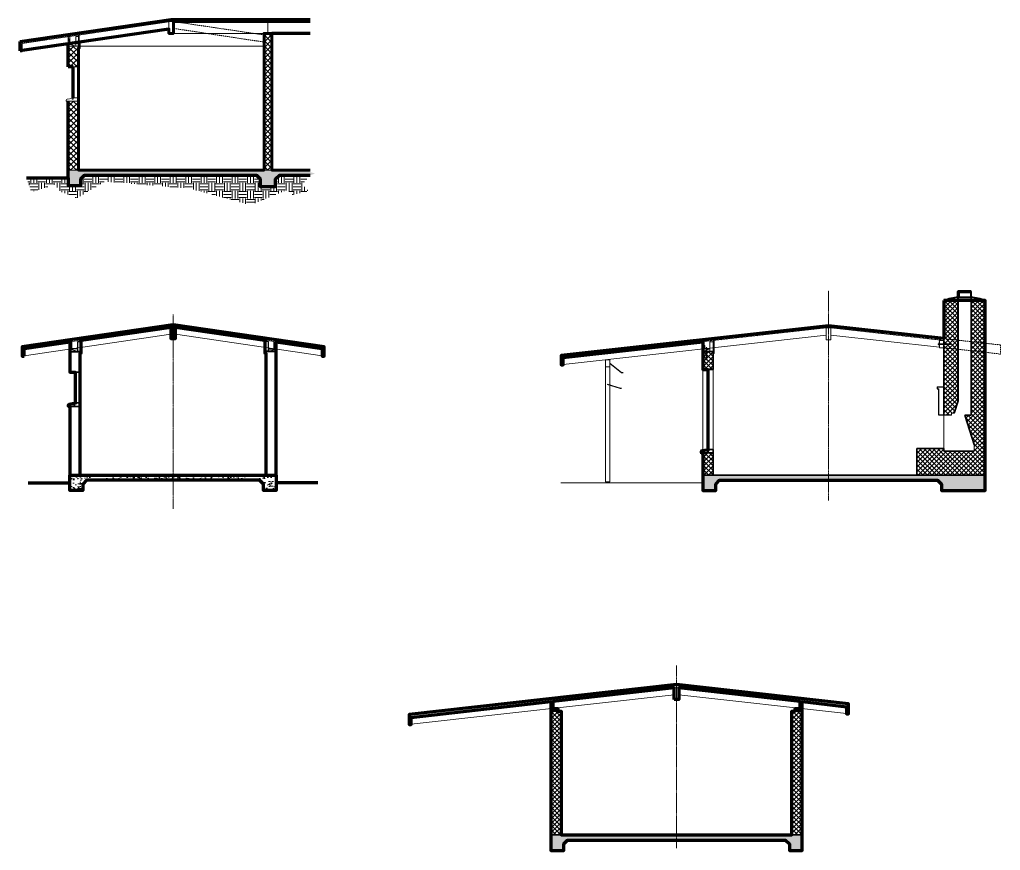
# Model space of a CAD drawing. Header units: inches. Extents: x -3905 to 10892, y 1064 to 9590.
# Drawn here: x 8626 to 9387, y 3309 to 3954 of the extents above; entities that cross this region are included whole.
import ezdxf

# ---------------------------------------------------------------- set-up
doc = ezdxf.new("R2010")
doc.units = ezdxf.units.IN
doc.header["$MEASUREMENT"] = 0
for name, pattern in [('CENTERLINE', [1.81, 0.75, -0.0625, 0.03, -0.0625, 0.75, -0.0625, 0.03, -0.0625]), ('DASH', [0.31, 0.125, -0.03, 0.125, -0.03]), ('MYHIDDEN', [0.1875, 0.125, -0.0625])]:
    doc.linetypes.add(name, pattern=pattern)
doc.layers.add('BlockWall', color=30, linetype='Continuous', lineweight=0)
doc.layers.add('SECTIONS', color=70, linetype='Continuous', lineweight=0)
doc.styles.add('DSTEXT', font='arial.ttf', dxfattribs={"oblique": 12})
doc.dimstyles.new('WeaselDims$7', dxfattribs={"dimtxt": 0.0625, "dimasz": 0.046875, "dimexe": 0.125, "dimexo": 0.125, "dimgap": 0.0625, "dimtad": 0, "dimdec": 4, "dimrnd": 0.0625, "dimzin": 0, "dimdsep": 46, "dimlunit": 4, "dimtxsty": 'DSTEXT', "dimblk": 'ARCHTICK', "dimcen": 0, "dimadec": 0, "dimazin": 0, "dimtfac": 1, "dimtdec": 4, "dimtofl": 0, "dimtmove": 1, "dimatfit": 3, "dimfxl": 1, "dimfrac": 1, "dimtolj": 1, "dimtzin": 0, "dimarcsym": 0})
pattern_1 = [(45, (7421.711, 3863.4541), (-1.0606602, 1.0606602), []), (45, (7422.7716, 3863.4541), (-1.0606602, 1.0606602), [0.75, -0.375])]
pattern_2 = [(45, (7289.9767, 4473.9722), (-1.767767, 1.767767), []), (135, (7289.9767, 4473.9722), (-1.767767, -1.767767), [])]
pattern_3 = [(45, (7289.9767, 4473.9722), (-1.767767, 1.767767), [])]
pattern_4 = [(50, (7422.21, 4142.62), (143.452, -12.55), [15, -165]), (355, (7422.2, 4142.62), (-27.75, 150.438), [12, -132]), (100.451, (7434.16, 4141.57), (115.702, 137.888), [12.748, -140.228]), (46.184, (7422.2, 4182.62), (213.448, -33.104), [22.5, -247.5]), (96.636, (7440, 4179.86), (186.932, 194.824), [19.122, -210.343]), (351.184, (7422.2, 4182.62), (186.932, 194.824), [18, -198]), (21, (7442.21, 4172.62), (119.381, -80.524), [15, -165]), (326, (7442.2, 4172.62), (48.663, 145.03), [12, -132]), (71.451, (7452.16, 4165.9), (168.044, 64.506), [12.748, -140.228]), (37.5, (7422.207, 4142.616), (2.432, 66.5788), [0, -130.4, 0, -134, 0, -132.5]), (7.5, (7422.21, 4142.616), (52.614, 78.8823), [0, -76.4, 0, -127.4, 0, -50.5]), (327.5, (7377.607, 4142.616), (106.7645, -4.511), [0, -50, 0, -156, 0, -207]), (317.5, (7357.61, 4142.62), (116.637, 20.021), [0, -65, 0, -103.6, 0, -147])]
pattern_5 = [(50, (7420.7, 4379.38), (143.452, -12.55), [15, -165]), (355, (7420.7, 4379.38), (-27.75, 150.438), [12, -132]), (100.451, (7432.66, 4378.34), (115.702, 137.888), [12.748, -140.228]), (46.184, (7420.7, 4419.38), (213.448, -33.104), [22.5, -247.5]), (96.636, (7438.49, 4416.63), (186.932, 194.824), [19.122, -210.343]), (351.184, (7420.7, 4419.38), (186.932, 194.824), [18, -198]), (21, (7440.7, 4409.38), (119.381, -80.524), [15, -165]), (326, (7440.7, 4409.38), (48.663, 145.03), [12, -132]), (71.451, (7450.65, 4402.67), (168.044, 64.506), [12.748, -140.228]), (37.5, (7420.7, 4379.385), (2.432, 66.5788), [0, -130.4, 0, -134, 0, -132.5]), (7.5, (7420.7, 4379.385), (52.614, 78.8823), [0, -76.4, 0, -127.4, 0, -50.5]), (327.5, (7376.1, 4379.385), (106.7645, -4.511), [0, -50, 0, -156, 0, -207]), (317.5, (7356.1, 4379.385), (116.637, 20.021), [0, -65, 0, -103.6, 0, -147])]

# ---------------------------------------------------------------- blocks, each defined once
blk = doc.blocks.new('*U460')
at = {"linetype": 'Continuous', "lineweight": 5}
blk.add_line((0, 0), (2.5, 1.5), dxfattribs=at)
at = {"linetype": 'Continuous', "lineweight": -2}
blk.add_lwpolyline([(0, 0), (2.5, 0), (2.5, 1.5), (0, 1.5)], close=True, dxfattribs=at)
blk = doc.blocks.new('*U454')
at = {"color": 0, "lineweight": 0}
for p, q in [((1.83, 0.2), (-1.68, 0.2)), ((-1.68, 0), (-1.68, 0.2)), ((1.83, 0), (-1.68, 0)), ((0.41, 0.53), (-0.41, 0.53)), ((-0.25, 0.85), (-0.25, -1.4)), ((0.25, 0.85), (-0.25, 0.85)), ((-0.25, -1.5), (-0.25, 0)), ((0.25, 0.85), (0.25, -1.4)), ((0.25, -1.5), (0.25, 0)), ((1.83, 0), (1.83, 0.2)), ((-0.25, -1.5), (-0.25, -8.38)), ((0.25, -1.5), (0.25, -8.38))]:
    blk.add_line(p, q, dxfattribs=at)
at = {"color": 0, "linetype": 'CENTERLINE', "lineweight": 0}
blk.add_line((0, 1.28), (0, -4.36), dxfattribs=at)
at = {"linetype": 'Continuous', "lineweight": 5}
for p, q in [((-0.75, -3.5), (-0.75, -3.5)), ((-0.25, -8.38), (0.25, -8.38)), ((-0.25, -8.38), (-0.12, -8.5)), ((-0.19, -8.44), (-0.25, -8.38)), ((-0.12, -8.5), (0.12, -8.5))]:
    blk.add_line(p, q, dxfattribs=at)
at = {"linetype": 'Continuous', "lineweight": 0}
blk.add_line((0.12, -8.5), (0.25, -8.38), dxfattribs=at)
at = {"color": 0, "lineweight": 0}
for points in [[(0.41, 0.53), (0.41, 0.2), (-0.41, 0.2), (-0.41, 0.53)], [(-0.3, 0.59), (0.3, 0.59)]]:
    blk.add_lwpolyline(points, dxfattribs=at)
for centre, radius, start, end in [((-0.3, 0.45), 0.136, 34.00448, 145.99552), ((0, 0.27), 0.317, 54.11184, 125.88816), ((0.3, 0.45), 0.136, 34.00001, 145.99999)]:
    blk.add_arc(centre, radius, start, end, dxfattribs=at)
blk = doc.blocks.new('4x6')
at = {"layer": 'BlockWall', "lineweight": 0}
blk.add_lwpolyline([(0, 0), (3.5, 0), (3.5, 5.5), (0, 5.5)], close=True, dxfattribs=at)
blk = doc.blocks.new('*U455')
at = {"color": 0, "lineweight": 0}
for p, q in [((1.83, 0.2), (-1.68, 0.2)), ((-1.68, 0), (-1.68, 0.2)), ((1.83, 0), (-1.68, 0)), ((0.41, 0.53), (-0.41, 0.53)), ((-0.25, 0.85), (-0.25, -1.4)), ((0.25, 0.85), (-0.25, 0.85)), ((-0.25, -1.5), (-0.25, 0)), ((0.25, 0.85), (0.25, -1.4)), ((0.25, -1.5), (0.25, 0)), ((1.83, 0), (1.83, 0.2)), ((-0.25, -1.5), (-0.25, -8.38)), ((0.25, -1.5), (0.25, -8.38))]:
    blk.add_line(p, q, dxfattribs=at)
at = {"color": 0, "linetype": 'CENTERLINE', "lineweight": 0}
blk.add_line((0, 1.28), (0, -4.36), dxfattribs=at)
at = {"linetype": 'Continuous', "lineweight": 5}
for p, q in [((-0.75, -3.5), (-0.75, -3.5)), ((-0.25, -8.38), (0.25, -8.38)), ((-0.25, -8.38), (-0.12, -8.5)), ((-0.19, -8.44), (-0.25, -8.38)), ((-0.12, -8.5), (0.12, -8.5))]:
    blk.add_line(p, q, dxfattribs=at)
at = {"linetype": 'Continuous', "lineweight": 0}
blk.add_line((0.12, -8.5), (0.25, -8.38), dxfattribs=at)
at = {"color": 0, "lineweight": 0}
for points in [[(0.41, 0.53), (0.41, 0.2), (-0.41, 0.2), (-0.41, 0.53)], [(-0.3, 0.59), (0.3, 0.59)]]:
    blk.add_lwpolyline(points, dxfattribs=at)
for centre, radius, start, end in [((-0.3, 0.45), 0.136, 34.00448, 145.99552), ((0, 0.27), 0.317, 54.11184, 125.88816), ((0.3, 0.45), 0.136, 34.00001, 145.99999)]:
    blk.add_arc(centre, radius, start, end, dxfattribs=at)
blk = doc.blocks.new('_ArchTick')
at = {"color": 0, "linetype": 'ByBlock', "lineweight": 0, "const_width": 0.15}
blk.add_lwpolyline([(-0.5, -0.5), (0.5, 0.5)], dxfattribs=at)

msp = doc.modelspace()

# ---------------------------------------------------------------- hatches: boundary and pattern name
at = {"layer": 'SECTIONS', "linetype": 'Continuous', "lineweight": 5}
h = msp.add_hatch(dxfattribs=at)
h.set_pattern_fill('ANSI37', color=256, scale=24)
h.paths.add_polyline_path([(8821.50062, 3943.26096), (8815.50062, 3943.26096), (8815.50062, 3837.29875), (8821.50062, 3837.29875)])
h = msp.add_hatch(dxfattribs=at)
h.set_pattern_fill('ANSI37', color=256, scale=24)
h.paths.add_polyline_path([(8671.50062, 3932.0417), (8671.50062, 3933.29875), (8663.50062, 3933.29875), (8663.50062, 3917.29875), (8667.50062, 3917.29875), (8671.50062, 3917.29875)])
h = msp.add_hatch(dxfattribs=at)
h.set_pattern_fill('ANSI37', color=256, scale=24)
h.paths.add_polyline_path([(8671.50062, 3890.65805), (8663.50062, 3890.65805), (8663.50062, 3837.29875), (8671.50062, 3837.29875)])
at = {"layer": 'SECTIONS', "lineweight": 5}
h = msp.add_hatch(dxfattribs=at)
h.set_pattern_fill('AR-CONC', color=256, scale=20)
h.set_pattern_definition(pattern_5)
h.paths.add_polyline_path([(8813.50062, 3830.39748), (8813.50062, 3825.29875), (8823.50062, 3825.29875), (8823.50062, 3831.29875), (8823.50062, 3837.29875), (8663.50062, 3837.29875), (8663.50062, 3825.29875), (8673.50062, 3825.29875), (8673.50062, 3830.39748), (8676.4019, 3833.29875), (8810.59935, 3833.29875)])
h = msp.add_hatch(dxfattribs=at)
h.set_pattern_fill('AR-CONC', color=256, scale=20)
h.set_pattern_definition(pattern_5)
h.paths.add_polyline_path([(8823.50062, 3837.29875), (8663.50062, 3837.29875), (8663.50062, 3825.29875), (8673.50062, 3825.29875), (8673.50062, 3830.39748), (8676.4019, 3833.29875), (8810.59935, 3833.29875), (8813.50062, 3830.39748), (8813.50062, 3825.29875), (8823.50062, 3825.29875), (8823.50062, 3831.29875)])
at = {"layer": 'SECTIONS', "linetype": 'Continuous', "lineweight": 5}
h = msp.add_hatch(dxfattribs=at)
h.set_pattern_fill('AR-CONC', color=256)
h.set_pattern_definition([(50, (0, 0), (7.172602, -0.6275213), [0.75, -8.25]), (355, (0, 0), (-1.3875133, 7.5219213), [0.6, -6.6]), (100.451444, (0.598, -0.052), (5.7850885, 6.8944), [0.637402, -7.011421]), (46.1842, (0, 2), (10.672413, -1.655193), [1.125, -12.375]), (96.63564, (0.889, 1.862), (9.34662, 9.741186), [0.956103, -10.517138]), (351.18416, (0, 2), (9.34662, 9.741186), [0.9, -9.9]), (21, (1, 1.5), (5.9690705, -4.026189), [0.75, -8.25]), (326, (1, 1.5), (2.4331533, 7.2515005), [0.6, -6.6]), (71.451445, (1.4974, 1.1645), (8.402224, 3.2253115), [0.637402, -7.011421]), (37.5, (0, 0), (0.12159855, 3.32893854), [0, -6.52, 0, -6.7, 0, -6.625]), (7.5, (0, 0), (2.6306954, 3.9441171), [0, -3.82, 0, -6.37, 0, -2.525]), (327.5, (-2.23, 0), (5.33822436, -0.2255487), [0, -2.5, 0, -7.8, 0, -10.35]), (317.5, (-3.23, 0), (5.8318617, 1.0010498), [0, -3.25, 0, -5.18, 0, -7.35])])
h.paths.add_polyline_path([(8827.4019, 3833.29875), (8851.33767, 3833.29875), (8855.03989, 3834.53854), (8850.3787, 3835.96017), (8851.33767, 3837.29875), (8821.50062, 3837.29875), (8815.50062, 3837.29875), (8671.50062, 3837.29875), (8663.50062, 3837.29875), (8663.50062, 3831.29875), (8663.50062, 3825.29875), (8673.50062, 3825.29875), (8673.50062, 3830.39748), (8676.4019, 3833.29875), (8809.59935, 3833.29875), (8812.50062, 3830.39748), (8812.50062, 3824.43059), (8824.50062, 3824.43059), (8824.50062, 3830.39748)])
h = msp.add_hatch(dxfattribs=at)
h.set_pattern_fill('EARTH', color=256, scale=24)
h.paths.add_polyline_path([(8812.50062, 3830.39748), (8809.59935, 3833.29875), (8676.4019, 3833.29875), (8673.50062, 3830.39748), (8673.50062, 3825.29875), (8663.50062, 3825.29875), (8663.50062, 3831.29875), (8631.1892, 3831.29875), (8635.17452, 3820.19228), (8653.61815, 3826.10969), (8656.69206, 3821.06892), (8670.36439, 3815.42147), (8682.82055, 3822.82223), (8692.04236, 3828.30132), (8757.47329, 3823.0414), (8804.89977, 3810.11075), (8833.22388, 3821.72642), (8837.61523, 3818.00065), (8850.35011, 3820.84977), (8845.30009, 3826.10969), (8851.33767, 3833.29875), (8827.4019, 3833.29875), (8824.50062, 3830.39748), (8824.50062, 3824.43059), (8812.50062, 3824.43059)])
at = {"layer": 'SECTIONS', "lineweight": 0}
h = msp.add_hatch(dxfattribs=at)
h.set_pattern_fill('ANSI37', color=256, scale=20)
h.set_pattern_definition(pattern_2)
h.paths.add_polyline_path([(9374.84034, 3736.15525), (9363.84034, 3736.15525), (9363.84034, 3647.08608), (9359.08004, 3647.08608), (9366.23985, 3624.42252), (9366.23985, 3619.12277), (9342.84034, 3619.12277), (9342.84034, 3621.12277), (9321.84034, 3621.12277), (9321.84034, 3600.53025), (9374.84034, 3600.53025)])
h = msp.add_hatch(dxfattribs=at)
h.set_pattern_fill('ANSI37', color=256, scale=20)
h.set_pattern_definition(pattern_2)
h.paths.add_polyline_path([(9353.84034, 3736.15525), (9342.84034, 3736.15525), (9342.84034, 3702.42636), (9347.71534, 3702.42636), (9347.84034, 3702.30136), (9347.84034, 3702.05136), (9347.71534, 3701.92636), (9342.84034, 3701.92636), (9342.84034, 3647.12277), (9348.65655, 3647.12277), (9348.65655, 3648.68006), (9350.84034, 3648.65525), (9353.84034, 3658.18477)])
h = msp.add_hatch(dxfattribs=at)
h.set_pattern_fill('ANSI31', color=256, scale=20)
h.set_pattern_definition(pattern_3)
h.paths.add_polyline_path([(9251.59034, 3714.79001), (9251.59034, 3714.75561), (9253.34034, 3714.75561), (9253.34034, 3716.49541), (9046.01779, 3693.27235), (9046.01779, 3691.76297)])
h = msp.add_hatch(dxfattribs=at)
h.set_pattern_fill('ANSI31', color=256, scale=20)
h.set_pattern_definition(pattern_3)
h.paths.add_polyline_path([(9253.34034, 3716.49541), (9253.34034, 3714.75561), (9255.09034, 3714.79001), (9342.84034, 3704.96076), (9342.84034, 3706.47014)])
h = msp.add_hatch(dxfattribs=at)
h.set_pattern_fill('ANSI37', color=256, scale=20)
h.set_pattern_definition(pattern_2)
h.paths.add_polyline_path([(9163.84034, 3696.53025), (9159.02737, 3696.53025), (9159.02737, 3690.53025, -1), (9158.52737, 3690.53025), (9158.52737, 3696.53025), (9155.84034, 3696.53025), (9155.84034, 3682.53025), (9163.84034, 3682.53025)])
h = msp.add_hatch(dxfattribs=at)
h.set_pattern_fill('ANSI37', color=256, scale=20)
h.set_pattern_definition(pattern_2)
h.paths.add_polyline_path([(9163.84034, 3617.88955), (9155.84034, 3617.88955), (9155.84034, 3604.40525, -0.304705651), (9155.84034, 3604.03025), (9155.84034, 3600.53025), (9163.84034, 3600.53025), (9163.84034, 3604.03025, -0.304705651), (9163.84034, 3604.40525)])
h = msp.add_hatch(dxfattribs=at)
h.set_pattern_fill('AR-CONC', color=256, scale=20)
h.set_pattern_definition(pattern_4)
h.paths.add_polyline_path([(8815.006, 3593.62898), (8815.006, 3588.53025), (8825.006, 3588.53025), (8825.006, 3594.53025), (8825.006, 3600.53025), (8665.006, 3600.53025), (8665.006, 3588.53025), (8675.006, 3588.53025), (8675.006, 3593.62898), (8677.90727, 3596.53025), (8812.10473, 3596.53025)])
h = msp.add_hatch(dxfattribs=at)
h.set_pattern_fill('AR-CONC', color=256, scale=20)
h.set_pattern_definition(pattern_4)
h.paths.add_polyline_path([(8825.006, 3600.53025), (8665.006, 3600.53025), (8665.006, 3588.53025), (8675.006, 3588.53025), (8675.006, 3593.62898), (8677.90727, 3596.53025), (8812.10473, 3596.53025), (8815.006, 3593.62898), (8815.006, 3588.53025), (8825.006, 3588.53025), (8825.006, 3594.53025)])
h = msp.add_hatch(dxfattribs=at)
h.set_pattern_fill('AR-CONC', color=256, scale=20)
h.set_pattern_definition(pattern_4)
h.paths.add_polyline_path([(8675.006, 3593.62898), (8675.006, 3588.53025), (8665.006, 3588.53025), (8665.006, 3594.53025), (8665.006, 3600.53025), (8825.006, 3600.53025), (8825.006, 3588.53025), (8815.006, 3588.53025), (8815.006, 3593.62898), (8812.10473, 3596.53025), (8677.90727, 3596.53025)])
h = msp.add_hatch(dxfattribs=at)
h.set_pattern_fill('AR-CONC', color=256, scale=20)
h.set_pattern_definition(pattern_4)
h.paths.add_polyline_path([(8665.006, 3600.53025), (8825.006, 3600.53025), (8825.006, 3588.53025), (8815.006, 3588.53025), (8815.006, 3593.62898), (8812.10473, 3596.53025), (8677.90727, 3596.53025), (8675.006, 3593.62898), (8675.006, 3588.53025), (8665.006, 3588.53025), (8665.006, 3594.53025)])
h = msp.add_hatch(dxfattribs=at)
h.set_pattern_fill('AR-CONC', color=256)
h.set_pattern_definition([(50, (6418.0306, 4142.616), (7.172602, -0.627521), [0.75, -8.25]), (355, (6418.0306, 4142.616), (-1.387513, 7.521921), [0.6, -6.6]), (100.45144, (6418.628, 4142.564), (5.785088, 6.8944), [0.637402, -7.011421]), (46.1842, (6418.031, 4144.616), (10.672413, -1.655193), [1.125, -12.375]), (96.63564, (6418.92, 4144.478), (9.34662, 9.741186), [0.956103, -10.51714]), (351.18416, (6418.031, 4144.616), (9.34662, 9.741186), [0.9, -9.9]), (21, (6419.0306, 4144.116), (5.96907, -4.026189), [0.75, -8.25]), (326, (6419.0306, 4144.116), (2.433153, 7.2515), [0.6, -6.6]), (71.45144, (6419.528, 4143.781), (8.402224, 3.225312), [0.637402, -7.011421]), (37.5, (6418.0306, 4142.6162), (0.1215986, 3.3289385), [0, -6.52, 0, -6.7, 0, -6.625]), (7.5, (6418.0306, 4142.6162), (2.6306954, 3.944117), [0, -3.82, 0, -6.37, 0, -2.525]), (327.5, (6415.8006, 4142.6162), (5.3382244, -0.2255487), [0, -2.5, 0, -7.8, 0, -10.35]), (317.5, (6414.8006, 4142.616), (5.831862, 1.00105), [0, -3.25, 0, -5.18, 0, -7.35])])
h.paths.add_polyline_path([(8745.006, 3600.53025), (8665.006, 3600.53025), (8665.006, 3588.53025), (8675.006, 3588.53025), (8675.006, 3593.62898), (8677.90727, 3596.53025), (8745.006, 3596.53025)])
h.paths.add_polyline_path([(8825.006, 3600.53025), (8745.006, 3600.53025), (8745.006, 3596.53025), (8812.10473, 3596.53025), (8815.006, 3593.62898), (8815.006, 3588.53025), (8825.006, 3588.53025)])
h = msp.add_hatch(dxfattribs=at)
h.set_pattern_fill('AR-CONC', color=256)
h.set_pattern_definition([(50, (7289.977, 4473.972), (7.172602, -0.627521), [0.75, -8.25]), (355, (7289.977, 4473.972), (-1.387513, 7.521921), [0.6, -6.6]), (100.45144, (7290.5744, 4473.92), (5.785088, 6.8944), [0.637402, -7.01142]), (46.1842, (7289.977, 4475.972), (10.672413, -1.655193), [1.125, -12.375]), (96.63564, (7290.866, 4475.834), (9.34662, 9.741186), [0.956103, -10.51714]), (351.18416, (7289.977, 4475.972), (9.34662, 9.741186), [0.9, -9.9]), (21, (7290.977, 4475.472), (5.96907, -4.026189), [0.75, -8.25]), (326, (7290.977, 4475.472), (2.433153, 7.2515), [0.6, -6.6]), (71.45144, (7291.474, 4475.137), (8.402224, 3.225312), [0.637402, -7.01142]), (37.5, (7289.9767, 4473.9722), (0.1215986, 3.3289385), [0, -6.52, 0, -6.7, 0, -6.625]), (7.5, (7289.9767, 4473.9722), (2.6306954, 3.944117), [0, -3.82, 0, -6.37, 0, -2.525]), (327.5, (7287.7467, 4473.9722), (5.3382244, -0.2255487), [0, -2.5, 0, -7.8, 0, -10.35]), (317.5, (7286.7467, 4473.972), (5.831862, 1.00105), [0, -3.25, 0, -5.18, 0, -7.35])])
h.paths.add_polyline_path([(9253.34034, 3600.53025), (9155.84034, 3600.53025), (9155.84034, 3600.03025), (9155.84034, 3588.53025), (9165.84034, 3588.53025), (9165.84034, 3593.62898), (9168.74161, 3596.53025), (9253.34034, 3596.53025)])
h.paths.add_polyline_path([(9374.84034, 3600.53025), (9253.34034, 3600.53025), (9253.34034, 3596.53025), (9337.93907, 3596.53025), (9340.84034, 3593.62898), (9340.84034, 3588.53025), (9374.84034, 3588.53025)])
h = msp.add_hatch(dxfattribs=at)
h.set_pattern_fill('ANSI33', color=256, scale=6)
h.set_pattern_definition(pattern_1)
h.paths.add_polyline_path([(9133.68531, 3435.62794), (9133.68531, 3435.59355), (9135.43531, 3435.59355), (9135.43531, 3437.33335), (8928.11276, 3414.11028), (8928.11276, 3412.6009)])
h = msp.add_hatch(dxfattribs=at)
h.set_pattern_fill('ANSI33', color=256, scale=6)
h.set_pattern_definition(pattern_1)
h.paths.add_polyline_path([(9135.43531, 3437.33335), (9135.43531, 3435.59355), (9137.18531, 3435.59355), (9224.93531, 3425.78725), (9224.93531, 3427.30808)])
h.paths.add_polyline_path([(9224.93531, 3427.30808), (9224.93531, 3425.78725), (9268.71157, 3420.89514), (9268.71157, 3422.40452)])
h = msp.add_hatch(dxfattribs=at)
h.set_pattern_fill('ANSI37', color=256, scale=20)
h.set_pattern_definition([(45, (7421.711, 3863.4541), (-1.767767, 1.767767), []), (135, (7421.711, 3863.4541), (-1.767767, -1.767767), [])])
h.paths.add_polyline_path([(9045.93531, 3417.36819), (9037.93531, 3417.36819), (9037.93531, 3321.36819), (9045.93531, 3321.36819)])
h.paths.add_polyline_path([(9232.93531, 3417.36819), (9227.43531, 3417.36819), (9224.93531, 3417.36819), (9224.93531, 3321.36819), (9232.93531, 3321.36819)])
h = msp.add_hatch(dxfattribs=at)
h.set_pattern_fill('AR-CONC', color=256)
h.set_pattern_definition([(50, (7421.711, 3863.454), (7.172602, -0.627521), [0.75, -8.25]), (355, (7421.711, 3863.454), (-1.387513, 7.52192), [0.6, -6.6]), (100.45144, (7422.3086, 3863.402), (5.785088, 6.8944), [0.637402, -7.01142]), (46.1842, (7421.711, 3865.454), (10.672413, -1.655193), [1.125, -12.375]), (96.63564, (7422.6, 3865.316), (9.34662, 9.741186), [0.956103, -10.51714]), (351.18416, (7421.711, 3865.454), (9.34662, 9.741186), [0.9, -9.9]), (21, (7422.711, 3864.954), (5.96907, -4.026189), [0.75, -8.25]), (326, (7422.711, 3864.954), (2.433153, 7.2515), [0.6, -6.6]), (71.45144, (7423.2084, 3864.6186), (8.402224, 3.225312), [0.637402, -7.01142]), (37.5, (7421.711, 3863.4541), (0.1215986, 3.3289385), [0, -6.52, 0, -6.7, 0, -6.625]), (7.5, (7421.711, 3863.454), (2.6306954, 3.944117), [0, -3.82, 0, -6.37, 0, -2.525]), (327.5, (7419.481, 3863.454), (5.3382244, -0.2255487), [0, -2.5, 0, -7.8, 0, -10.35]), (317.5, (7418.481, 3863.454), (5.831862, 1.00105), [0, -3.25, 0, -5.18, 0, -7.35])])
h.paths.add_polyline_path([(9232.93531, 3321.36819), (9037.93531, 3321.36819), (9037.93531, 3309.36819), (9047.93531, 3309.36819), (9047.93531, 3314.46692), (9050.83658, 3317.36819), (9220.03404, 3317.36819), (9222.93531, 3314.46692), (9222.93531, 3309.36819), (9232.93531, 3309.36819)])

# ---------------------------------------------------------------- linework, layer by layer
at = {"layer": 'SECTIONS', "linetype": 'Continuous', "lineweight": 70}
for p, q in [((8626.35115, 3936.90318), (8743.39106, 3954.01096)), ((8743.39106, 3954.01096), (8851.33767, 3954.01096)), ((8626.40619, 3929.65328), (8626.35115, 3936.90318)), ((8663.50062, 3935.20287), (8627.90619, 3929.97534)), ((8663.50062, 3917.29875), (8663.50062, 3935.20287)), ((8667.50062, 3917.29875), (8663.50062, 3917.29875)), ((8667.50062, 3893.29875), (8667.50062, 3917.29875))]:
    msp.add_line(p, q, dxfattribs=at)
at = {"layer": 'SECTIONS', "lineweight": 5}
for p, q in [((8743.39106, 3954.01096), (8627.68824, 3937.01842)), ((8743.50062, 3952.51096), (8627.90619, 3935.53434)), ((8851.33767, 3954.01096), (8743.39106, 3954.01096)), ((8743.50062, 3952.51096), (8743.39106, 3954.01096)), ((8745.25062, 3952.51096), (8743.50062, 3952.51096)), ((8663.50062, 3940.79875), (8665.00062, 3935.29875)), ((8815.50062, 3943.26096), (8815.50062, 3837.29875)), ((8815.50062, 3943.26096), (8821.50062, 3943.26096)), ((8815.50062, 3943.26096), (8821.50062, 3943.26096)), ((8821.50062, 3943.26096), (8821.50062, 3837.29875)), ((8627.90619, 3929.97167), (8627.90619, 3935.53434)), ((8663.50062, 3935.29875), (8669.50062, 3933.29875)), ((8663.50062, 3933.29875), (8663.50062, 3917.29875)), ((8663.50062, 3933.29875), (8671.50062, 3933.29875)), ((8671.50062, 3933.29875), (8671.50062, 3917.29875)), ((8663.50062, 3917.29875), (8671.50062, 3917.29875)), ((8667.50062, 3917.29875), (8667.50062, 3893.29875)), ((8671.50062, 3917.29875), (8671.50062, 3893.29875)), ((8663.50062, 3890.65805), (8663.50062, 3837.29875)), ((8671.50062, 3893.04875), (8671.50062, 3837.29875)), ((8663.50062, 3837.29875), (8663.50062, 3825.29875)), ((8631.1892, 3831.29875), (8663.50062, 3831.29875)), ((8673.50062, 3830.39748), (8676.4019, 3833.29875)), ((8673.50062, 3825.29875), (8673.50062, 3830.39748)), ((8676.4019, 3833.29875), (8809.59935, 3833.29875)), ((8812.50062, 3830.39748), (8809.59935, 3833.29875)), ((8812.50062, 3824.43059), (8812.50062, 3830.39748)), ((8824.50062, 3830.39748), (8827.4019, 3833.29875)), ((8824.50062, 3824.43059), (8824.50062, 3830.39748)), ((8827.4019, 3833.29875), (8851.33767, 3833.29875)), ((8663.50062, 3825.29875), (8673.50062, 3825.29875)), ((8812.50062, 3824.43059), (8824.50062, 3824.43059))]:
    msp.add_line(p, q, dxfattribs=at)
at = {"layer": 'SECTIONS', "linetype": 'MYHIDDEN', "lineweight": 5}
for p, q in [((8745.25062, 3952.51096), (8815.50062, 3942.10964)), ((8745.21187, 3947.21217), (8815.50062, 3936.57133))]:
    msp.add_line(p, q, dxfattribs=at)
at = {"layer": 'SECTIONS', "lineweight": 70}
for p, q in [((8741.75062, 3946.69495), (8627.90619, 3929.97534)), ((8632.69457, 3594.53025), (8665.006, 3594.53025)), ((8857.31743, 3594.53025), (8825.006, 3594.53025))]:
    msp.add_line(p, q, dxfattribs=at)
at = {"layer": 'SECTIONS', "linetype": 'Continuous', "lineweight": 90}
for p, q in [((8851.33767, 3943.26096), (8821.50062, 3943.26096)), ((8627.90619, 3929.65328), (8626.40619, 3929.65328)), ((8627.90619, 3929.97534), (8627.90619, 3929.65328))]:
    msp.add_line(p, q, dxfattribs=at)
at = {"layer": 'SECTIONS', "linetype": 'Continuous', "lineweight": 5}
for p, q in [((8670.50062, 3933.29875), (8815.50062, 3933.29875)), ((8671.50062, 3837.29875), (8663.50062, 3837.29875))]:
    msp.add_line(p, q, dxfattribs=at)
at = {"layer": 'SECTIONS', "linetype": 'Continuous', "lineweight": 9}
msp.add_line((8815.50062, 3837.29875), (8821.50062, 3837.29875), dxfattribs=at)
at = {"layer": 'SECTIONS', "linetype": 'CENTERLINE', "lineweight": 0}
for p, q in [((9253.34034, 3580.93882), (9253.34034, 3743.84414)), ((8745.006, 3725.30856), (8745.006, 3574.44405)), ((9135.43531, 3311.11537), (9135.43531, 3452.94961))]:
    msp.add_line(p, q, dxfattribs=at)
at = {"layer": 'SECTIONS', "lineweight": 35}
for p, q in [((9342.84034, 3647.12277), (9342.84034, 3736.15525)), ((9363.84034, 3647.08608), (9363.84034, 3738.71627)), ((9374.84034, 3736.15525), (9374.84034, 3600.53025)), ((8744.89644, 3717.24246), (8629.19361, 3700.24992)), ((8745.11556, 3717.24246), (8860.81839, 3700.24992)), ((8665.006, 3696.53025), (8665.006, 3680.53025)), ((8673.006, 3696.53025), (8673.006, 3680.53025)), ((8817.006, 3696.53025), (8817.006, 3680.53025)), ((8825.006, 3696.53025), (8825.006, 3680.53025)), ((8665.006, 3680.53025), (8673.006, 3680.53025)), ((8817.006, 3680.53025), (8817.006, 3600.53025)), ((8825.006, 3680.53025), (8825.006, 3600.53025)), ((8665.006, 3653.88955), (8665.006, 3600.53025)), ((8673.006, 3656.28025), (8673.006, 3600.53025)), ((9350.84034, 3648.65525), (9353.84034, 3658.18477)), ((9366.23985, 3624.42252), (9359.08004, 3647.08608)), ((9359.08004, 3647.08608), (9363.84034, 3647.08608)), ((9342.84034, 3621.12277), (9321.84034, 3621.12277)), ((9321.84034, 3621.12277), (9321.84034, 3600.53025)), ((9342.84034, 3619.12277), (9342.84034, 3621.12277)), ((9342.84034, 3619.12277), (9366.23985, 3619.12277)), ((8665.006, 3600.53025), (8745.006, 3600.53025)), ((8825.006, 3600.53025), (8745.006, 3600.53025)), ((9374.84034, 3600.53025), (9155.84034, 3600.53025)), ((9155.84034, 3600.53025), (9155.84034, 3588.53025)), ((9374.84034, 3600.53025), (9374.84034, 3588.53025)), ((9165.84034, 3593.62898), (9168.74161, 3596.53025)), ((9165.84034, 3588.53025), (9165.84034, 3593.62898)), ((9337.93907, 3596.53025), (9168.74161, 3596.53025)), ((9340.84034, 3593.62898), (9337.93907, 3596.53025)), ((9340.84034, 3588.53025), (9340.84034, 3593.62898)), ((9155.84034, 3588.53025), (9165.84034, 3588.53025)), ((9374.84034, 3588.53025), (9340.84034, 3588.53025)), ((9045.93531, 3417.36819), (9037.93531, 3417.36819)), ((9224.93531, 3321.36819), (9224.93531, 3417.36819)), ((9224.93531, 3417.36819), (9232.93531, 3417.36819)), ((9232.93531, 3321.36819), (9232.93531, 3417.36819)), ((9232.93531, 3321.36819), (9037.93531, 3321.36819)), ((9037.93531, 3321.36819), (9037.93531, 3309.36819)), ((9047.93531, 3314.46692), (9050.83658, 3317.36819)), ((9220.03404, 3317.36819), (9050.83658, 3317.36819)), ((9222.93531, 3314.46692), (9220.03404, 3317.36819)), ((9232.93531, 3321.36819), (9232.93531, 3309.36819)), ((9037.93531, 3309.36819), (9047.93531, 3309.36819)), ((9047.93531, 3309.36819), (9047.93531, 3314.46692)), ((9222.93531, 3309.36819), (9222.93531, 3314.46692)), ((9232.93531, 3309.36819), (9222.93531, 3309.36819))]:
    msp.add_line(p, q, dxfattribs=at)
at = {"layer": 'SECTIONS', "lineweight": 40}
for p, q in [((9342.84034, 3736.15525), (9374.84034, 3736.15525)), ((9353.84034, 3658.18477), (9353.84034, 3738.71627)), ((8665.006, 3696.53025), (8673.006, 3696.53025)), ((8825.006, 3696.53025), (8817.006, 3696.53025)), ((9135.35182, 3438.07869), (8928.02928, 3414.85562)), ((9135.5188, 3438.07869), (9268.79505, 3423.14986))]:
    msp.add_line(p, q, dxfattribs=at)
at = {"layer": 'SECTIONS', "lineweight": 0}
for p, q in [((8745.006, 3715.74246), (8629.41157, 3698.76584)), ((8745.006, 3715.74246), (8744.89644, 3717.24246)), ((8745.006, 3715.74246), (8745.11556, 3717.24246)), ((8746.756, 3715.74246), (8745.006, 3715.74246)), ((8745.006, 3715.74246), (8860.60043, 3698.76584)), ((9253.34034, 3716.49541), (9046.01779, 3693.27235)), ((9251.59034, 3714.79001), (9046.01779, 3691.76297)), ((9251.59034, 3714.75561), (9251.59034, 3709.25561)), ((9251.59034, 3714.75561), (9251.59034, 3714.75561)), ((9253.34034, 3716.49541), (9342.84034, 3706.47014)), ((9255.09034, 3714.79001), (9342.84034, 3704.96076)), ((9342.84034, 3696.53025), (9342.84034, 3712.26905)), ((8743.256, 3709.92645), (8629.41157, 3693.20684)), ((8746.756, 3709.92645), (8860.60043, 3693.20684)), ((9251.59034, 3709.25561), (9047.51779, 3686.39659)), ((9255.09034, 3709.25561), (9339.34034, 3699.81841)), ((9339.34034, 3704.92636), (9339.34034, 3705.35281)), ((9342.84034, 3706.47014), (9342.84034, 3704.96076)), ((8629.41157, 3693.20317), (8629.41157, 3698.76584)), ((8665.006, 3704.03025), (8666.506, 3698.53025)), ((8665.006, 3698.53025), (8671.006, 3696.53025)), ((8825.006, 3698.53025), (8819.006, 3696.53025)), ((8825.006, 3704.03025), (8823.506, 3698.53025)), ((8860.60043, 3693.20317), (8860.60043, 3698.76584)), ((9155.84034, 3696.53025), (9161.34034, 3698.53025)), ((9046.01779, 3691.76297), (9046.01779, 3693.27235)), ((9047.51779, 3686.39659), (9047.51779, 3691.93099)), ((9155.84034, 3696.53025), (9163.84034, 3696.53025)), ((9157.34034, 3696.53025), (9155.84034, 3696.53025)), ((9163.84034, 3696.53025), (9162.34034, 3696.53025)), ((9162.34034, 3696.53025), (9163.84034, 3696.53025)), ((9080.34034, 3684.57318), (9080.34034, 3595.34761)), ((9083.84034, 3684.57318), (9083.84034, 3595.34761)), ((9155.84034, 3682.53025), (9155.84034, 3619.53412)), ((9157.34034, 3682.53025), (9162.34034, 3682.53025)), ((9159.84034, 3682.53025), (9159.84034, 3620.53025)), ((9163.84034, 3682.53025), (9163.76712, 3620.45703)), ((8669.006, 3680.53025), (8669.006, 3656.53025)), ((8673.006, 3680.53025), (8673.006, 3656.53025)), ((9342.84034, 3647.12277), (9342.84034, 3621.12277)), ((9348.65655, 3648.68006), (9348.65655, 3647.12277)), ((9350.84034, 3648.65525), (9348.65655, 3648.68006)), ((9366.23985, 3619.12277), (9366.23985, 3624.42252)), ((9155.84034, 3604.03025), (9155.84034, 3600.03025)), ((9155.84034, 3600.53025), (9155.84034, 3594.53025)), ((9155.84034, 3600.53025), (9157.34034, 3600.53025)), ((9157.34034, 3600.53025), (9155.84034, 3600.53025)), ((9162.34034, 3600.53025), (9163.84034, 3600.53025)), ((9162.34034, 3600.53025), (9163.84034, 3600.53025)), ((9163.84034, 3600.53025), (9162.34034, 3600.53025)), ((9163.84034, 3600.53025), (9163.84034, 3604.03025)), ((9155.84034, 3594.53025), (9045.71298, 3594.53025)), ((9083.84034, 3595.34761), (9080.34034, 3595.34761)), ((9135.43531, 3437.33335), (8928.11276, 3414.11028)), ((9133.68531, 3435.62794), (8928.11276, 3412.6009)), ((9133.68531, 3435.59355), (9133.68531, 3430.09355)), ((9133.68531, 3435.59355), (9133.68531, 3435.59355)), ((9135.43531, 3437.33335), (9268.71157, 3422.40452)), ((9137.18531, 3435.59355), (9268.71157, 3420.89514)), ((9133.68531, 3430.09355), (8929.61276, 3407.23453)), ((9037.93531, 3419.36819), (9039.43531, 3424.86819)), ((9137.18531, 3430.09355), (9267.21157, 3415.52876)), ((9232.93531, 3419.36819), (9231.43531, 3424.86819)), ((9037.93531, 3417.36819), (9043.43531, 3419.36819)), ((9037.93531, 3419.36819), (9043.43531, 3417.36819)), ((9037.93531, 3417.36819), (9045.93531, 3417.36819)), ((9232.93531, 3419.36819), (9227.43531, 3417.36819)), ((9267.21157, 3415.52876), (9267.21157, 3421.06316)), ((9268.71157, 3415.36074), (9268.71157, 3422.40452)), ((8928.11276, 3412.6009), (8928.11276, 3414.11028)), ((8929.61276, 3407.23453), (8929.61276, 3412.76892))]:
    msp.add_line(p, q, dxfattribs=at)
at = {"layer": 'SECTIONS', "lineweight": 30}
for p, q in [((9337.59366, 3669.12277), (9342.84034, 3669.12277)), ((9337.59366, 3669.12277), (9337.59366, 3667.62277)), ((9337.59366, 3667.62277), (9338.84034, 3667.62277)), ((9338.84034, 3647.12277), (9338.84034, 3667.62277)), ((9348.65655, 3647.12277), (9338.84034, 3647.12277)), ((9037.93531, 3419.36819), (9043.43531, 3419.36819)), ((9037.93531, 3417.36819), (9037.93531, 3419.36819)), ((9043.43531, 3417.36819), (9037.93531, 3417.36819)), ((9043.43531, 3419.36819), (9043.43531, 3417.36819)), ((9232.93531, 3419.36819), (9227.43531, 3419.36819)), ((9227.43531, 3419.36819), (9227.43531, 3417.36819)), ((9227.43531, 3417.36819), (9232.93531, 3417.36819)), ((9232.93531, 3417.36819), (9232.93531, 3419.36819))]:
    msp.add_line(p, q, dxfattribs=at)
at = {"layer": 'SECTIONS', "lineweight": 50}
for p, q in [((8665.006, 3600.53025), (8665.006, 3588.53025)), ((8665.006, 3600.53025), (8745.006, 3600.53025)), ((8825.006, 3600.53025), (8745.006, 3600.53025)), ((8825.006, 3600.53025), (8825.006, 3588.53025)), ((8675.006, 3593.62898), (8677.90727, 3596.53025)), ((8675.006, 3588.53025), (8675.006, 3593.62898)), ((8677.90727, 3596.53025), (8745.006, 3596.53025)), ((8812.10473, 3596.53025), (8745.006, 3596.53025)), ((8815.006, 3593.62898), (8812.10473, 3596.53025)), ((8815.006, 3588.53025), (8815.006, 3593.62898)), ((8665.006, 3588.53025), (8675.006, 3588.53025)), ((8825.006, 3588.53025), (8815.006, 3588.53025))]:
    msp.add_line(p, q, dxfattribs=at)
at = {"layer": 'SECTIONS', "linetype": 'Continuous', "lineweight": 60}
msp.add_lwpolyline([(8851.33767, 3952.51096), (8745.25062, 3952.51096), (8745.25062, 3943.26096), (8741.75062, 3943.26096), (8741.75062, 3946.69495), (8672.25062, 3936.48792), (8672.25062, 3932.0417), (8671.50062, 3932.0417), (8671.50062, 3837.29875), (8815.50062, 3837.29875), (8815.50062, 3943.26096), (8821.50062, 3943.26096), (8821.50062, 3837.29875), (8851.33767, 3837.29875)], dxfattribs=at)
at = {"layer": 'SECTIONS', "lineweight": 5}
for points in [[(8741.75062, 3943.26096), (8745.25062, 3943.26096), (8745.25062, 3952.51096), (8741.75062, 3952.51096)], [(8818.50062, 3943.26096), (8745.25062, 3943.26096), (8745.25062, 3952.51096), (8818.50062, 3952.51096)], [(8663.50062, 3935.29875), (8665.00062, 3935.29875), (8665.00062, 3940.79875), (8663.50062, 3940.79875)], [(8671.50062, 3933.29875), (8669.50062, 3933.29875), (8669.50062, 3940.95437), (8671.50062, 3940.95437)], [(8671.50062, 3932.0417), (8672.25062, 3932.0417), (8672.25062, 3942.0417), (8671.50062, 3942.0417)], [(8626.40619, 3929.65328), (8627.90619, 3929.65328), (8627.90619, 3935.15328), (8626.40619, 3935.15328)], [(8663.50062, 3933.29875), (8669.50062, 3933.29875), (8669.50062, 3935.29875), (8663.50062, 3935.29875)]]:
    msp.add_lwpolyline(points, close=True, dxfattribs=at)
for points in [[(8851.33767, 3952.51096), (8818.50062, 3952.51096), (8818.50062, 3943.26096), (8851.33767, 3943.26096)], [(8628.32862, 3937.20254), (8626.35115, 3936.90318), (8626.2024, 3934.59725), (8625.95703, 3934.2883)], [(8626.40619, 3936.82435), (8626.40619, 3935.30726), (8632.66173, 3936.25427)], [(8632.97346, 3936.30146), (8637.72899, 3937.02139)], [(8638.04072, 3937.06858), (8642.79626, 3937.78851)], [(8643.10798, 3937.8357), (8647.86352, 3938.55563)]]:
    msp.add_lwpolyline(points, dxfattribs=at)
at = {"layer": 'SECTIONS', "linetype": 'Continuous', "lineweight": 70}
for points in [[(8631.1892, 3831.29875), (8663.50062, 3831.29875), (8663.50062, 3890.65805)], [(8663.50062, 3831.29875), (8663.50062, 3825.29875), (8673.50062, 3825.29875), (8673.50062, 3830.39748), (8676.4019, 3833.29875), (8809.59935, 3833.29875), (8812.50062, 3830.39748), (8812.50062, 3824.43059), (8824.50062, 3824.43059), (8824.50062, 3830.39748), (8827.4019, 3833.29875), (8851.33767, 3833.29875)]]:
    msp.add_lwpolyline(points, dxfattribs=at)
at = {"layer": 'SECTIONS', "lineweight": 5}
msp.add_lwpolyline([(8667.50062, 3893.29875), (8671.25062, 3893.29875, -0.414213562), (8671.50062, 3893.04875), (8671.50062, 3890.65805), (8662.42908, 3890.65805, -0.414213562), (8662.17908, 3890.90805), (8662.17908, 3891.45278, -0.370233628), (8662.81518, 3892.19408), (8666.75062, 3892.79875), (8666.75062, 3892.29875), (8667.50062, 3892.29875)], format="xyb", close=True, dxfattribs=at)
at = {"layer": 'SECTIONS', "lineweight": 40}
msp.add_lwpolyline([(9353.84034, 3738.71627), (9363.84034, 3738.71627), (9363.84034, 3742.71627), (9353.84034, 3742.71627)], close=True, dxfattribs=at)
at = {"layer": 'SECTIONS', "lineweight": 70}
for points in [[(9363.84034, 3742.71627), (9353.84034, 3742.71627), (9353.84034, 3738.71627, -1.168391609)], [(9159.09034, 3619.53025), (9159.09034, 3620.03025), (9155.1549, 3619.42558, 0.370233628), (9154.5188, 3618.68428), (9154.5188, 3618.13955, 0.414213562), (9154.7688, 3617.88955), (9155.84034, 3617.88955), (9155.84034, 3588.53025), (9165.84034, 3588.53025), (9165.84034, 3593.62898), (9168.74161, 3596.53025), (9337.93907, 3596.53025), (9340.84034, 3593.62898), (9340.84034, 3588.53025), (9374.84034, 3588.53025), (9374.84034, 3600.53025), (9374.84034, 3736.15525), (9342.84034, 3736.15525)], [(8669.006, 3655.53025), (8668.256, 3655.53025), (8668.256, 3656.03025), (8664.32056, 3655.42558, 0.370233628), (8663.68446, 3654.68428), (8663.68446, 3654.13955, 0.414213562), (8663.93446, 3653.88955), (8665.006, 3653.88955), (8665.006, 3600.53025)]]:
    msp.add_lwpolyline(points, format="xyb", dxfattribs=at)
for points in [[(9342.84034, 3736.15525), (9342.84034, 3706.47014), (9253.34034, 3716.49541), (9046.01779, 3693.27235), (9046.01779, 3686.26297), (9047.51779, 3686.26297), (9047.51779, 3691.76297), (9155.84034, 3704.03025), (9155.84034, 3682.53025), (9159.84034, 3682.53025), (9159.84034, 3619.53025), (9159.09034, 3619.53025)], [(8825.006, 3600.53025), (8825.006, 3703.99336), (8860.60043, 3698.76584), (8860.60043, 3692.88477), (8862.10043, 3692.88477), (8862.10043, 3700.14301), (8745.11556, 3717.24246), (8627.91157, 3700.05585), (8627.91157, 3692.88477), (8629.41157, 3692.88477)], [(8673.006, 3600.53025), (8673.006, 3695.2732), (8673.756, 3695.2732), (8673.756, 3705.2732), (8743.256, 3715.48545), (8743.256, 3706.49246), (8746.756, 3706.49246), (8746.756, 3715.48545), (8816.256, 3705.2732), (8816.256, 3695.2732), (8817.006, 3695.2732), (8817.006, 3600.53025)], [(8629.41157, 3692.88477), (8629.41157, 3698.76584), (8665.006, 3703.99336), (8665.006, 3680.53025), (8669.006, 3680.53025), (8669.006, 3655.53025)], [(8857.31743, 3594.53025), (8825.006, 3594.53025), (8825.006, 3588.53025), (8815.006, 3588.53025), (8815.006, 3593.62898), (8812.10473, 3596.53025), (8677.90727, 3596.53025), (8675.006, 3593.62898), (8675.006, 3588.53025), (8665.006, 3588.53025), (8665.006, 3594.53025), (8665.006, 3600.53025), (8825.006, 3600.53025), (8825.006, 3594.53025)], [(9268.71157, 3415.36074), (9268.79505, 3423.14986), (9135.35182, 3438.07869), (8928.02928, 3414.85562), (8928.11276, 3414.11028), (8928.11276, 3407.1009), (8929.61276, 3407.1009), (8929.61276, 3412.6009), (9037.93531, 3424.86819), (9037.93531, 3309.36819), (9047.93531, 3309.36819), (9047.93531, 3314.46692), (9050.83658, 3317.36819), (9220.03404, 3317.36819), (9222.93531, 3314.46692), (9222.93531, 3309.36819), (9232.93531, 3309.36819), (9232.93531, 3424.86819), (9267.21157, 3420.86074), (9267.21157, 3415.36074), (9268.71157, 3415.36074), (9268.79505, 3423.14986)], [(9133.68531, 3426.34355), (9133.68531, 3435.59355), (9039.43531, 3424.86819), (9039.43531, 3419.36819), (9043.43531, 3419.36819), (9043.43531, 3417.36819), (9045.93531, 3417.36819), (9045.93531, 3321.36819), (9224.93531, 3321.36819), (9224.93531, 3417.36819), (9227.43531, 3417.36819), (9227.43531, 3419.36819), (9231.43531, 3419.53621), (9231.43531, 3424.86819), (9137.18531, 3435.59355), (9137.18531, 3426.34355), (9133.68531, 3426.34355)]]:
    msp.add_lwpolyline(points, dxfattribs=at)
at = {"layer": 'SECTIONS', "lineweight": 30}
for points in [[(8743.256, 3706.49246), (8746.756, 3706.49246), (8746.756, 3715.74246), (8743.256, 3715.74246)], [(8665.006, 3698.53025), (8666.506, 3698.53025), (8666.506, 3704.03025), (8665.006, 3704.03025)], [(8665.006, 3696.53025), (8671.006, 3696.53025), (8671.006, 3698.53025), (8665.006, 3698.53025)], [(8673.006, 3696.53025), (8671.006, 3696.53025), (8671.006, 3704.18587), (8673.006, 3704.18587)], [(8817.006, 3696.53025), (8819.006, 3696.53025), (8819.006, 3704.18587), (8817.006, 3704.18587)], [(8825.006, 3696.53025), (8819.006, 3696.53025), (8819.006, 3698.53025), (8825.006, 3698.53025)], [(8825.006, 3698.53025), (8823.506, 3698.53025), (8823.506, 3704.03025), (8825.006, 3704.03025)], [(9037.93531, 3419.36819), (9037.93531, 3424.86819), (9039.43531, 3424.86819), (9039.43531, 3419.36819)], [(9232.93531, 3419.36819), (9232.93531, 3424.86819), (9231.43531, 3424.86819), (9231.43531, 3419.36819)]]:
    msp.add_lwpolyline(points, close=True, dxfattribs=at)
at = {"layer": 'SECTIONS', "lineweight": 50}
for points in [[(9342.84034, 3706.47014), (9253.34034, 3716.49541), (9046.01779, 3693.27235), (9046.01779, 3686.26297), (9047.51779, 3686.26297)], [(9047.51779, 3686.39659), (9047.51779, 3691.76297), (9155.84034, 3704.03025), (9155.84034, 3696.53025)]]:
    msp.add_lwpolyline(points, dxfattribs=at)
at = {"layer": 'SECTIONS', "lineweight": 0}
for points in [[(9251.59034, 3705.50561), (9255.09034, 3705.50561), (9255.09034, 3714.75561), (9251.59034, 3714.75561)], [(8673.006, 3695.2732), (8673.756, 3695.2732), (8673.756, 3705.2732), (8673.006, 3705.2732)], [(8817.006, 3695.2732), (8816.256, 3695.2732), (8816.256, 3705.2732), (8817.006, 3705.2732)], [(9163.84034, 3694.82039), (9164.59034, 3694.82039), (9164.59034, 3704.82039), (9163.84034, 3704.82039)], [(8627.91157, 3692.88477), (8629.41157, 3692.88477), (8629.41157, 3698.38477), (8627.91157, 3698.38477)], [(8862.10043, 3692.88477), (8860.60043, 3692.88477), (8860.60043, 3698.38477), (8862.10043, 3698.38477)], [(9155.84034, 3696.53025), (9161.34034, 3696.53025), (9161.34034, 3698.53025), (9155.84034, 3698.53025)], [(9163.84034, 3696.53025), (9161.34034, 3696.53025), (9161.34034, 3703.98751), (9163.84034, 3703.98751)], [(9046.01779, 3686.26297), (9047.51779, 3686.26297), (9047.51779, 3691.76297), (9046.01779, 3691.76297)], [(9080.34034, 3684.57318), (9083.84034, 3684.57318), (9083.84034, 3690.07318), (9080.34034, 3690.07318)], [(9133.68531, 3426.34355), (9137.18531, 3426.34355), (9137.18531, 3435.59355), (9133.68531, 3435.59355)], [(9037.93531, 3417.36819), (9043.43531, 3417.36819), (9043.43531, 3419.36819), (9037.93531, 3419.36819)], [(8928.11276, 3407.1009), (8929.61276, 3407.1009), (8929.61276, 3412.6009), (8928.11276, 3412.6009)]]:
    msp.add_lwpolyline(points, close=True, dxfattribs=at)
for points in [[(9342.84034, 3706.47014), (9342.84034, 3704.96076), (9255.09034, 3714.79001), (9253.34034, 3714.75561), (9253.34034, 3716.49541), (9342.84034, 3706.47014), (9342.84034, 3704.96076)], [(8629.83399, 3700.43404), (8627.85653, 3700.13468), (8627.70777, 3697.82874), (8627.46241, 3697.5198)], [(8627.91157, 3700.05585), (8627.91157, 3698.53875), (8634.16711, 3699.48577)], [(8634.47883, 3699.53296), (8639.23437, 3700.25289)], [(8639.54609, 3700.30008), (8644.30163, 3701.02001)], [(8644.61336, 3701.0672), (8649.36889, 3701.78713)], [(8845.39864, 3701.0672), (8840.6431, 3701.78713)], [(8850.4659, 3700.30008), (8845.71037, 3701.02001)], [(8855.53317, 3699.53296), (8850.77763, 3700.25289)], [(8862.10043, 3700.05585), (8862.10043, 3698.53875), (8855.84489, 3699.48577)], [(8860.178, 3700.43404), (8862.15547, 3700.13468), (8862.30423, 3697.82874), (8862.54959, 3697.5198)]]:
    msp.add_lwpolyline(points, dxfattribs=at)
at = {"layer": 'SECTIONS', "linetype": 'DASH', "lineweight": 0}
msp.add_lwpolyline([(9342.84034, 3706.47014), (9386.6166, 3701.56658), (9386.6166, 3694.5228), (9385.1166, 3694.5228), (9385.1166, 3694.69082), (9342.84034, 3699.42636)], dxfattribs=at)
at = {"layer": 'SECTIONS', "lineweight": 35}
for points in [[(9155.84034, 3696.53025), (9163.84034, 3696.53025), (9163.84034, 3682.53025), (9155.84034, 3682.53025)], [(9163.84034, 3617.88955), (9155.84034, 3617.88955), (9155.84034, 3600.53025), (9163.84034, 3600.53025)], [(9037.93531, 3321.36819), (9045.93531, 3321.36819), (9045.93531, 3417.36819), (9037.93531, 3417.36819)]]:
    msp.add_lwpolyline(points, close=True, dxfattribs=at)
for points in [[(8669.006, 3656.53025), (8672.756, 3656.53025, -0.414213562), (8673.006, 3656.28025), (8673.006, 3653.88955), (8663.93446, 3653.88955, -0.414213562), (8663.68446, 3654.13955), (8663.68446, 3654.68428, -0.370233628), (8664.32056, 3655.42558), (8668.256, 3656.03025), (8668.256, 3655.53025), (8669.006, 3655.53025)], [(9159.84034, 3620.53025), (9163.59034, 3620.53025, -0.414213562), (9163.84034, 3620.28025), (9163.84034, 3617.88955), (9154.7688, 3617.88955, -0.414213562), (9154.5188, 3618.13955), (9154.5188, 3618.68428, -0.370233628), (9155.1549, 3619.42558), (9159.09034, 3620.03025), (9159.09034, 3619.53025), (9159.84034, 3619.53025)]]:
    msp.add_lwpolyline(points, format="xyb", close=True, dxfattribs=at)
for points in [[(9039.43531, 3424.86819), (9133.68531, 3435.59355), (9133.68531, 3426.34355), (9137.18531, 3426.34355), (9137.18531, 3435.59355), (9231.43531, 3424.86819)], [(8928.02928, 3414.85562), (8928.11276, 3414.11028), (8928.11276, 3407.1009), (8929.61276, 3407.1009), (8929.61276, 3412.6009), (9037.93531, 3424.86819)], [(9232.93531, 3419.36819), (9232.93531, 3424.86819), (9267.21157, 3421.06316), (9267.21157, 3415.36074), (9268.71157, 3415.36074), (9268.71157, 3422.40452), (9268.79505, 3423.14986)]]:
    msp.add_lwpolyline(points, dxfattribs=at)
at = {"layer": 'SECTIONS', "lineweight": 40}
for centre, start, end in [((9365.17056, 3665.14722), 98.75521976, 107.45703656), ((9352.51012, 3665.14722), 72.54296344, 81.24478024)]:
    msp.add_arc(centre, 74.43641, start, end, dxfattribs=at)
at = {"layer": 'SECTIONS', "lineweight": 0}
for centre, start, end in [((9155.56123, 3604.21775), 326.10744996, 33.89255004), ((9164.11945, 3604.21775), 146.10744996, 213.89255004)]:
    msp.add_arc(centre, 0.33624, start, end, dxfattribs=at)

# ---------------------------------------------------------------- block references
at = {"layer": 'SECTIONS', "lineweight": 0, "xscale": -1}
msp.add_blockref('4x6', (9342.84034, 3699.42636), dxfattribs=at)
at = {"layer": 'SECTIONS', "lineweight": 0}
for name, p, rotation in [('*U460', (9157.34034, 3698.53025), 90), ('*U455', (9339.34034, 3702.17636), 90), ('*U460', (9267.21157, 3420.86074), 270)]:
    msp.add_blockref(name, p, dxfattribs=dict(at, rotation=rotation))
msp.add_blockref('*U454', (9158.77737, 3698.53025), dxfattribs=at)

# ---------------------------------------------------------------- leaders
at = {"layer": 'SECTIONS', "lineweight": 70, "annotation_type": 0, "has_hookline": 1, "hookline_direction": 0}
for points in [[(9083.84034, 3687.32318), (9092.80366, 3680.19718), (9093.92866, 3680.19718)], [(9081.76383, 3671.03429), (9091.6451, 3667.94784), (9092.7701, 3667.94784)]]:
    msp.add_leader(points, dimstyle='WeaselDims$7', override={"dimscale": 24, "dimgap": 0.0625, "dimtad": 0, "dimlunit": 4, "dimtmove": 1, "dimatfit": 0}, dxfattribs=at)

doc.saveas('drawing.dxf')
